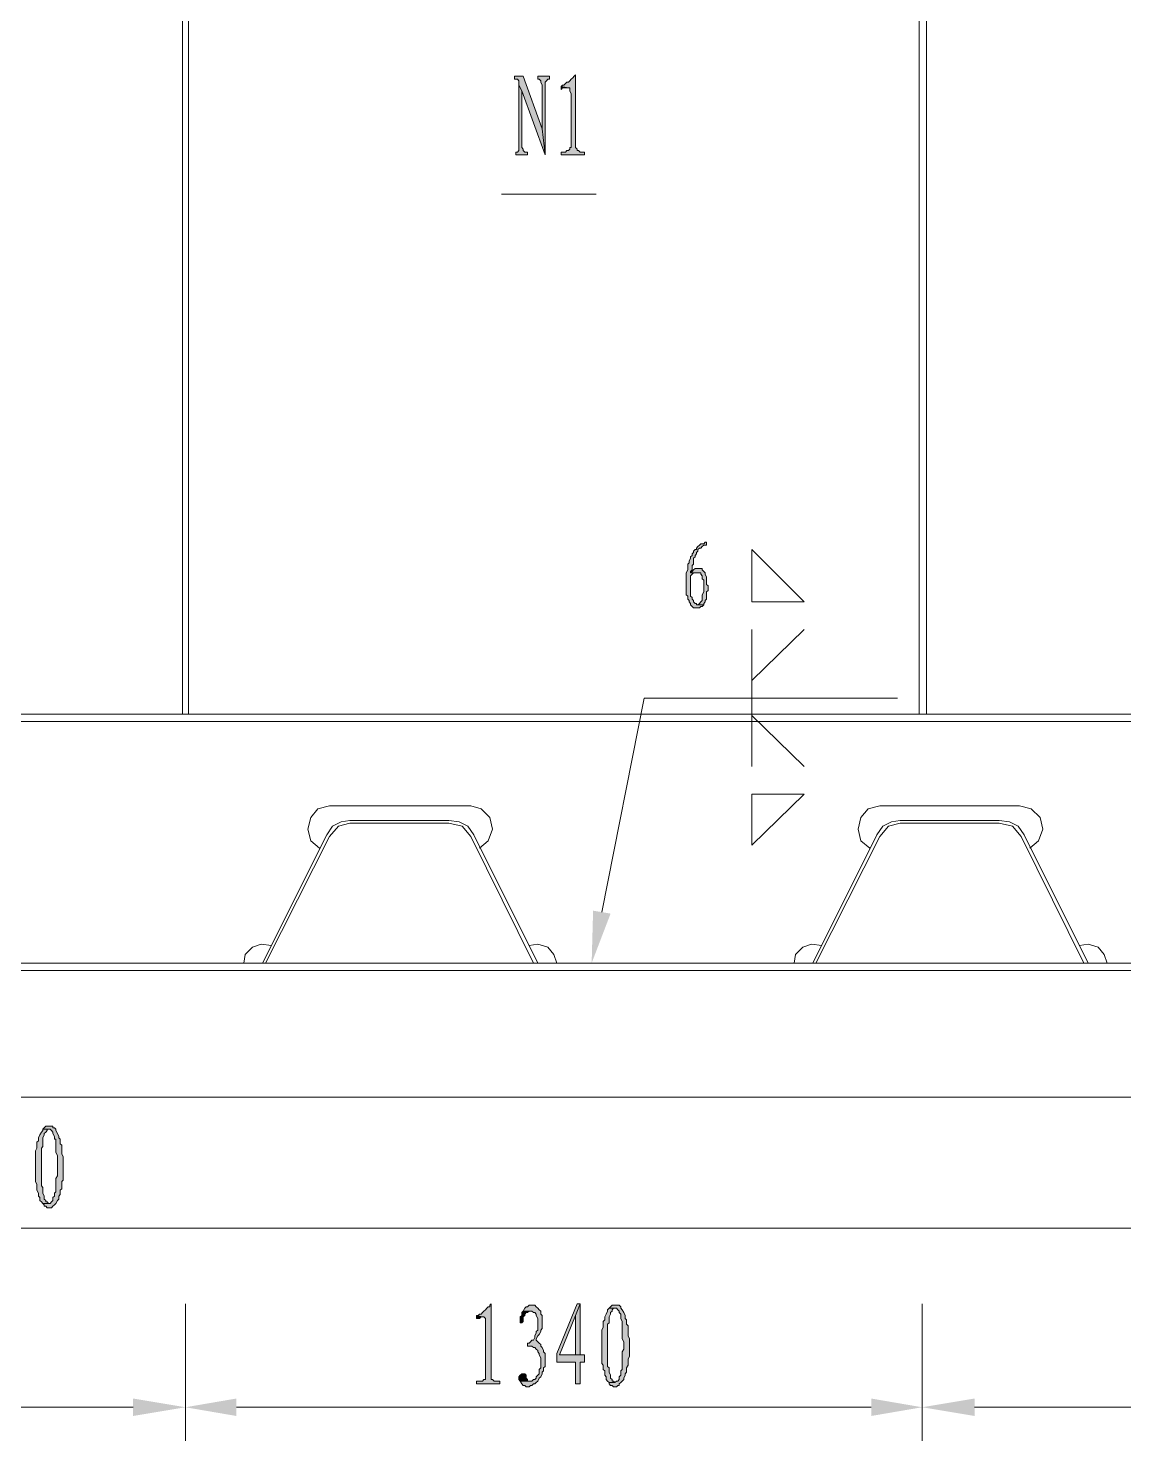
# Model space of a CAD drawing. Header units: millimetres. Extents: x 24 to 410, y 10 to 282.
# Drawn here: x 321.06 to 352.91, y 172.13 to 213.19 of the extents above; entities that cross this region are included whole.
import ezdxf

# ---------------------------------------------------------------- set-up
doc = ezdxf.new("R2010")
doc.units = ezdxf.units.MM

msp = doc.modelspace()

# ---------------------------------------------------------------- hatches: boundary and pattern name
h = msp.add_hatch(color=256)
h.dxf.hatch_style = 2
h.paths.add_polyline_path([(335.449333, 211.793667), (335.195333, 211.793667), (335.195333, 211.709), (335.28, 211.709), (335.322333, 211.666667), (335.322333, 211.539667), (335.407, 211.370333), (336.084333, 209.507667), (335.999667, 210.269667)])
h = msp.add_hatch(color=256)
h.dxf.hatch_style = 2
h.paths.add_polyline_path([(335.322333, 211.539667), (335.322333, 209.634667), (335.28, 209.592333), (335.237667, 209.592333), (335.237667, 209.507667), (335.576333, 209.507667), (335.576333, 209.592333), (335.491667, 209.592333), (335.449333, 209.634667), (335.449333, 209.677), (335.407, 209.719333), (335.407, 211.370333)])
h = msp.add_hatch(color=256)
h.dxf.hatch_style = 2
h.paths.add_polyline_path([(336.211333, 211.793667), (335.872667, 211.793667), (335.872667, 211.709), (335.915, 211.709), (335.957333, 211.666667), (335.957333, 211.624333), (335.999667, 211.539667), (335.999667, 210.269667), (336.084333, 209.507667), (336.084333, 211.624333), (336.126667, 211.666667), (336.169, 211.709), (336.211333, 211.709)])
h = msp.add_hatch(color=256)
h.dxf.hatch_style = 2
h.paths.add_polyline_path([(336.973333, 211.836), (336.931, 211.793667), (336.888667, 211.751333), (336.846333, 211.709), (336.804, 211.666667), (336.761667, 211.624333), (336.719333, 211.624333), (336.677, 211.582), (336.634667, 211.539667), (336.592333, 211.539667), (336.55, 211.497333), (336.761667, 211.455), (336.804, 211.455), (336.804, 211.412667), (336.804, 211.370333), (336.846333, 211.285667), (336.846333, 209.719333), (336.804, 209.719333), (336.804, 209.677), (336.761667, 209.634667), (336.719333, 209.634667), (336.677, 209.592333), (336.55, 209.592333), (336.55, 209.507667), (337.227333, 209.507667), (337.227333, 209.592333), (337.100333, 209.592333), (337.058, 209.634667), (337.015667, 209.634667), (337.015667, 209.677), (336.973333, 209.719333)])
h = msp.add_hatch(color=256)
h.dxf.hatch_style = 2
h.paths.add_polyline_path([(336.55, 211.497333), (336.55, 211.412667), (336.592333, 211.455), (336.761667, 211.455)])
h = msp.add_hatch(color=256)
h.dxf.hatch_style = 2
h.paths.add_polyline_path([(340.783333, 198.247), (340.741, 198.247), (340.698667, 198.204667), (340.614, 198.204667), (340.571667, 198.162333), (340.529333, 198.12), (340.487, 198.077667), (340.487, 198.035333), (340.444667, 198.035333), (340.402333, 197.993), (340.402333, 197.950667), (340.36, 197.908333), (340.36, 197.866), (340.317667, 197.823667), (340.317667, 197.781333), (340.275333, 197.696667), (340.275333, 197.654333), (340.233, 197.612), (340.233, 197.442667), (340.190667, 197.358), (340.190667, 197.315667), (340.190667, 196.723), (340.233, 196.680667), (340.233, 196.596), (340.275333, 196.553667), (340.275333, 196.511333), (340.317667, 196.469), (340.317667, 196.426667), (340.36, 196.384333), (340.402333, 196.342), (340.571667, 196.342), (340.614, 196.384333), (340.656333, 196.384333), (340.698667, 196.426667), (340.487, 196.426667), (340.487, 196.469), (340.444667, 196.469), (340.402333, 196.511333), (340.402333, 196.553667), (340.36, 196.596), (340.36, 196.638333), (340.317667, 196.680667), (340.317667, 197.273333), (340.36, 197.315667), (340.402333, 197.358), (340.529333, 197.358), (340.317667, 197.358), (340.317667, 197.400333), (340.36, 197.442667), (340.36, 197.569667), (340.402333, 197.612), (340.402333, 197.781333), (340.444667, 197.823667), (340.444667, 197.866), (340.487, 197.908333), (340.487, 197.950667), (340.529333, 197.993), (340.529333, 198.035333), (340.571667, 198.077667), (340.614, 198.077667), (340.656333, 198.12), (340.698667, 198.162333), (340.783333, 198.162333)])
h = msp.add_hatch(color=256)
h.dxf.hatch_style = 2
h.paths.add_polyline_path([(340.571667, 197.485), (340.444667, 197.485), (340.402333, 197.442667), (340.36, 197.400333), (340.317667, 197.358), (340.614, 197.358), (340.614, 197.315667), (340.656333, 197.273333), (340.656333, 197.188667), (340.698667, 197.146333), (340.698667, 196.807667), (340.656333, 196.723), (340.656333, 196.638333), (340.656333, 196.596), (340.656333, 196.553667), (340.614, 196.511333), (340.571667, 196.469), (340.529333, 196.426667), (340.487, 196.426667), (340.698667, 196.426667), (340.698667, 196.469), (340.741, 196.511333), (340.741, 196.553667), (340.783333, 196.596), (340.783333, 196.807667), (340.825667, 196.85), (340.825667, 196.977), (340.783333, 197.019333), (340.783333, 197.231), (340.741, 197.315667), (340.741, 197.358), (340.698667, 197.400333), (340.656333, 197.442667), (340.656333, 197.485), (340.614, 197.485)])
h = msp.add_hatch(color=256)
h.dxf.hatch_style = 2
h.paths.add_polyline_path([(337.989333, 187.452), (337.439, 186.012667), (337.481333, 187.536667)])
h = msp.add_hatch(color=256)
h.dxf.hatch_style = 2
h.paths.add_polyline_path([(321.479333, 181.186667), (321.479333, 181.144333), (321.437, 181.102), (321.394667, 181.017333), (321.352333, 180.932667), (321.352333, 180.848), (321.31, 180.805667), (321.31, 180.636333), (321.267667, 180.551667), (321.267667, 179.662667), (321.31, 179.578), (321.31, 179.535667), (321.31, 179.451), (321.31, 179.408667), (321.352333, 179.324), (321.352333, 179.239333), (321.394667, 179.197), (321.394667, 179.112333), (321.437, 179.07), (321.479333, 179.027667), (321.648667, 179.027667), (321.606333, 179.07), (321.564, 179.07), (321.564, 179.112333), (321.521667, 179.154667), (321.521667, 179.239333), (321.479333, 179.324), (321.479333, 179.493333), (321.437, 179.535667), (321.437, 180.636333), (321.479333, 180.678667), (321.479333, 180.932667), (321.521667, 181.017333), (321.521667, 181.059667), (321.564, 181.102), (321.606333, 181.144333), (321.606333, 181.186667), (321.648667, 181.186667)])
h = msp.add_hatch(color=256)
h.dxf.hatch_style = 2
h.paths.add_polyline_path([(321.648667, 181.271333), (321.564, 181.271333), (321.521667, 181.229), (321.479333, 181.186667), (321.691, 181.186667), (321.733333, 181.144333), (321.775667, 181.102), (321.775667, 181.059667), (321.818, 180.975), (321.818, 180.890333), (321.860333, 180.890333), (321.860333, 180.509333), (321.902667, 180.424667), (321.902667, 180.086), (321.902667, 179.832), (321.860333, 179.747333), (321.860333, 179.366333), (321.818, 179.324), (321.818, 179.239333), (321.775667, 179.197), (321.775667, 179.112333), (321.733333, 179.07), (321.691, 179.027667), (321.479333, 179.027667), (321.521667, 178.985333), (321.521667, 178.943), (321.564, 178.943), (321.606333, 178.900667), (321.733333, 178.900667), (321.775667, 178.943), (321.818, 178.985333), (321.860333, 179.027667), (321.902667, 179.112333), (321.945, 179.154667), (321.945, 179.239333), (321.987333, 179.281667), (321.987333, 179.408667), (322.029667, 179.451), (322.029667, 179.662667), (322.072, 179.705), (322.072, 180.382333), (322.029667, 180.467), (322.029667, 180.721), (321.987333, 180.763333), (321.987333, 180.890333), (321.945, 180.932667), (321.945, 180.975), (321.902667, 181.059667), (321.860333, 181.144333), (321.860333, 181.186667), (321.818, 181.229), (321.775667, 181.229), (321.775667, 181.271333)])
h = msp.add_hatch(color=256)
h.dxf.hatch_style = 2
h.paths.add_polyline_path([(334.518, 176.106667), (334.475667, 176.064333), (334.475667, 176.022), (334.433333, 176.022), (334.391, 175.979667), (334.348667, 175.937333), (334.306333, 175.895), (334.264, 175.852667), (334.221667, 175.810333), (334.179333, 175.810333), (334.137, 175.768), (334.094667, 175.768), (334.264, 175.725667), (334.306333, 175.725667), (334.348667, 175.683333), (334.348667, 173.905333), (334.306333, 173.905333), (334.264, 173.863), (334.094667, 173.863), (334.094667, 173.778333), (334.772, 173.778333), (334.772, 173.863), (334.602667, 173.863), (334.560333, 173.905333), (334.518, 173.905333), (334.518, 173.947667)])
h = msp.add_hatch(color=256)
h.dxf.hatch_style = 2
h.paths.add_polyline_path([(334.094667, 175.768), (334.094667, 175.683333), (334.137, 175.683333), (334.179333, 175.683333), (334.221667, 175.725667), (334.264, 175.725667)])
h = msp.add_hatch(color=256)
h.dxf.hatch_style = 2
h.paths.add_polyline_path([(335.703333, 176.064333), (335.618667, 176.064333), (335.576333, 176.022), (335.534, 176.022), (335.491667, 175.979667), (335.449333, 175.895), (335.703333, 175.895), (335.745667, 175.852667), (335.788, 175.852667), (335.830333, 175.810333), (335.830333, 175.768), (335.872667, 175.683333), (335.872667, 175.344667), (335.830333, 175.302333), (335.830333, 175.26), (335.788, 175.175333), (335.788, 175.133), (335.745667, 175.048333), (335.703333, 175.048333), (335.661, 175.006), (335.618667, 174.963667), (335.576333, 174.963667), (335.576333, 174.879), (335.703333, 174.879), (335.745667, 174.836667), (335.788, 174.836667), (335.830333, 174.794333), (335.872667, 174.752), (335.872667, 174.709667), (335.915, 174.667333), (335.915, 174.625), (335.957333, 174.540333), (335.957333, 174.244), (335.915, 174.201667), (335.915, 174.074667), (335.872667, 174.032333), (335.830333, 173.99), (335.830333, 173.947667), (335.788, 173.905333), (335.745667, 173.905333), (335.703333, 173.863), (335.364667, 173.863), (335.407, 173.778333), (335.449333, 173.736), (335.491667, 173.736), (335.534, 173.693667), (335.618667, 173.693667), (335.661, 173.736), (335.703333, 173.736), (335.745667, 173.778333), (335.788, 173.778333), (335.830333, 173.820667), (335.872667, 173.863), (335.915, 173.947667), (335.957333, 173.99), (335.999667, 174.074667), (335.999667, 174.117), (336.042, 174.159333), (336.042, 174.244), (336.084333, 174.286333), (336.084333, 174.667333), (336.042, 174.709667), (336.042, 174.752), (335.999667, 174.836667), (335.957333, 174.879), (335.957333, 174.921333), (335.915, 174.963667), (335.872667, 175.006), (335.830333, 175.048333), (335.830333, 175.090667), (335.872667, 175.175333), (335.915, 175.217667), (335.957333, 175.302333), (335.957333, 175.344667), (335.999667, 175.387), (335.999667, 175.768), (335.957333, 175.810333), (335.957333, 175.895), (335.915, 175.937333), (335.872667, 175.979667), (335.830333, 176.022), (335.788, 176.064333)])
h = msp.add_hatch(color=256)
h.dxf.hatch_style = 2
h.paths.add_polyline_path([(335.449333, 175.895), (335.407, 175.852667), (335.407, 175.768), (335.364667, 175.725667), (335.364667, 175.556333), (335.407, 175.556333), (335.449333, 175.598667), (335.449333, 175.725667), (335.491667, 175.768), (335.491667, 175.810333), (335.534, 175.852667), (335.576333, 175.852667), (335.618667, 175.895), (335.661, 175.895)])
h = msp.add_hatch(color=256)
h.dxf.hatch_style = 2
h.paths.add_polyline_path([(337.100333, 176.106667), (337.015667, 176.106667), (336.423, 174.667333), (336.423, 174.413333), (336.973333, 174.413333), (336.973333, 173.778333), (337.100333, 173.778333), (337.100333, 174.413333), (337.227333, 174.413333), (337.227333, 174.625), (337.100333, 174.625), (336.507667, 174.625), (336.973333, 175.768)])
h = msp.add_hatch(color=256)
h.dxf.hatch_style = 2
h.paths.add_polyline_path([(337.100333, 176.106667), (336.973333, 175.768), (336.973333, 174.625), (336.507667, 174.625), (337.100333, 174.625)])
h = msp.add_hatch(color=256)
h.dxf.hatch_style = 2
h.paths.add_polyline_path([(337.947, 175.979667), (337.904667, 175.937333), (337.904667, 175.895), (337.862333, 175.810333), (337.82, 175.725667), (337.82, 175.641), (337.777667, 175.598667), (337.777667, 175.429333), (337.735333, 175.344667), (337.735333, 174.371), (337.777667, 174.328667), (337.777667, 174.244), (337.777667, 174.201667), (337.82, 174.159333), (337.82, 174.032333), (337.862333, 173.99), (337.862333, 173.905333), (337.904667, 173.863), (337.947, 173.820667), (338.116333, 173.820667), (338.074, 173.863), (338.031667, 173.863), (338.031667, 173.905333), (337.989333, 173.947667), (337.989333, 174.032333), (337.947, 174.117), (337.947, 174.244), (337.904667, 174.286333), (337.904667, 175.514), (337.947, 175.556333), (337.947, 175.725667), (337.989333, 175.810333), (337.989333, 175.852667), (338.031667, 175.895), (338.031667, 175.937333), (338.074, 175.979667), (338.116333, 175.979667)])
h = msp.add_hatch(color=256)
h.dxf.hatch_style = 2
h.paths.add_polyline_path([(338.116333, 176.064333), (338.031667, 176.064333), (337.989333, 176.022), (337.947, 175.979667), (338.158667, 175.979667), (338.201, 175.937333), (338.243333, 175.895), (338.243333, 175.852667), (338.285667, 175.810333), (338.285667, 175.683333), (338.328, 175.598667), (338.328, 175.090667), (338.370333, 175.006), (338.370333, 174.879), (338.370333, 174.794333), (338.328, 174.709667), (338.328, 174.201667), (338.285667, 174.159333), (338.285667, 174.032333), (338.243333, 173.99), (338.243333, 173.905333), (338.201, 173.863), (338.158667, 173.863), (338.116333, 173.820667), (337.947, 173.820667), (337.947, 173.778333), (337.989333, 173.736), (338.031667, 173.736), (338.074, 173.693667), (338.158667, 173.693667), (338.201, 173.736), (338.243333, 173.736), (338.243333, 173.778333), (338.285667, 173.820667), (338.328, 173.863), (338.370333, 173.905333), (338.370333, 173.947667), (338.412667, 174.032333), (338.412667, 174.074667), (338.455, 174.117), (338.455, 174.244), (338.497333, 174.328667), (338.497333, 174.498), (338.539667, 174.582667), (338.539667, 175.090667), (338.497333, 175.175333), (338.497333, 175.471667), (338.455, 175.514), (338.455, 175.641), (338.412667, 175.683333), (338.412667, 175.768), (338.370333, 175.852667), (338.328, 175.937333), (338.285667, 175.979667), (338.285667, 176.022), (338.243333, 176.064333)])
h = msp.add_hatch(color=256)
h.dxf.hatch_style = 2
h.paths.add_polyline_path([(335.407, 174.074667), (335.364667, 174.032333), (335.322333, 173.99), (335.322333, 173.905333), (335.364667, 173.863), (335.576333, 173.863), (335.576333, 173.905333), (335.534, 173.947667), (335.534, 174.032333), (335.491667, 174.074667)])
h = msp.add_hatch(color=256)
h.dxf.hatch_style = 2
h.paths.add_polyline_path([(324.104, 173.355), (324.104, 172.847), (325.628, 173.101)])
h = msp.add_hatch(color=256)
h.dxf.hatch_style = 2
h.paths.add_polyline_path([(327.109667, 173.355), (327.109667, 172.847), (325.628, 173.101)])
h = msp.add_hatch(color=256)
h.dxf.hatch_style = 2
h.paths.add_polyline_path([(345.567, 173.355), (345.567, 172.847), (347.048667, 173.101)])
h = msp.add_hatch(color=256)
h.dxf.hatch_style = 2
h.paths.add_polyline_path([(348.572667, 173.355), (348.572667, 172.847), (347.048667, 173.101)])

# ---------------------------------------------------------------- linework, layer by layer
at = {"lineweight": 0}
for points in [[(346.964, 193.251667), (346.964, 240.538)], [(347.175667, 193.251667), (347.175667, 240.580333)], [(325.543333, 193.251667), (325.543333, 240.03)], [(325.712667, 193.251667), (325.712667, 240.03)], [(334.814333, 208.364667), (337.566, 208.364667)], [(342.095667, 195.707), (342.095667, 193.717333)], [(343.619667, 195.707), (342.095667, 194.225333)], [(337.735333, 187.494333), (338.963, 193.717333), (346.329, 193.717333)], [(342.095667, 191.727667), (342.095667, 193.717333)], [(395.859, 193.251667), (244.432667, 193.251667)], [(395.859, 193.04), (244.432667, 193.04)], [(325.543333, 193.251667), (325.712667, 193.251667)], [(343.619667, 191.727667), (342.095667, 193.209333)], [(329.819, 190.584667), (329.480333, 190.5), (329.268667, 190.246), (329.184, 189.907333), (329.268667, 189.568667), (329.522667, 189.357)], [(333.925333, 190.584667), (329.819, 190.584667)], [(334.179333, 189.357), (334.433333, 189.568667), (334.560333, 189.907333), (334.475667, 190.246), (334.221667, 190.5), (333.925333, 190.584667)], [(345.821, 190.584667), (345.482333, 190.5), (345.270667, 190.246), (345.186, 189.907333), (345.270667, 189.568667), (345.524667, 189.357)], [(349.885, 190.584667), (345.821, 190.584667)], [(350.181333, 189.357), (350.435333, 189.568667), (350.562333, 189.907333), (350.477667, 190.246), (350.223667, 190.5), (349.885, 190.584667)], [(333.290333, 190.161333), (330.411667, 190.161333), (330.157667, 190.119), (329.903667, 189.992), (329.734333, 189.738)], [(334.01, 189.738), (333.840667, 189.992), (333.586667, 190.119), (333.290333, 190.161333)], [(349.292333, 190.161333), (346.413667, 190.161333), (346.159667, 190.119), (345.905667, 189.992), (345.736333, 189.738)], [(350.012, 189.738), (349.842667, 189.992), (349.588667, 190.119), (349.292333, 190.161333)], [(329.734333, 189.738), (327.871667, 186.012667)], [(330.411667, 190.076667), (330.073, 189.992), (329.819, 189.695667)], [(333.290333, 190.076667), (330.411667, 190.076667)], [(333.925333, 189.695667), (333.671333, 189.992), (333.290333, 190.076667)], [(335.872667, 186.012667), (334.01, 189.738)], [(345.736333, 189.738), (343.873667, 186.012667)], [(346.413667, 190.076667), (346.075, 189.992), (345.821, 189.695667)], [(349.292333, 190.076667), (346.413667, 190.076667)], [(349.927333, 189.695667), (349.673333, 189.992), (349.292333, 190.076667)], [(351.874667, 186.012667), (350.012, 189.738)], [(329.819, 189.695667), (327.956333, 186.012667)], [(335.745667, 186.012667), (333.925333, 189.695667)], [(345.821, 189.695667), (343.958333, 186.012667)], [(351.747667, 186.012667), (349.927333, 189.695667)], [(328.125667, 186.520667), (327.829333, 186.563), (327.575333, 186.478333), (327.363667, 186.266667), (327.321333, 186.012667)], [(336.423, 186.012667), (336.338333, 186.266667), (336.169, 186.478333), (335.872667, 186.563), (335.618667, 186.520667)], [(344.127667, 186.520667), (343.831333, 186.563), (343.577333, 186.478333), (343.365667, 186.266667), (343.323333, 186.012667)], [(352.425, 186.012667), (352.340333, 186.266667), (352.171, 186.478333), (351.874667, 186.563), (351.620667, 186.520667)], [(145.415, 185.801), (395.859, 185.801)], [(145.457333, 186.012667), (395.859, 186.012667)], [(157.353, 182.118), (394.377333, 182.118)], [(394.377333, 178.308), (245.364, 178.308)], [(325.628, 176.106667), (325.628, 172.127333)], [(325.628, 176.106667), (325.628, 172.127333)], [(347.048667, 176.106667), (347.048667, 172.127333)], [(347.048667, 176.106667), (347.048667, 172.127333)], [(324.104, 173.101), (309.541333, 173.101)], [(345.567, 173.101), (327.109667, 173.101)], [(383.963333, 173.101), (348.572667, 173.101)]]:
    msp.add_lwpolyline(points, dxfattribs=at)
for points in [[(335.449333, 211.793667), (335.195333, 211.793667), (335.195333, 211.709), (335.28, 211.709), (335.322333, 211.666667), (335.322333, 211.539667), (335.407, 211.370333), (336.084333, 209.507667), (335.999667, 210.269667)], [(335.322333, 211.539667), (335.322333, 209.634667), (335.28, 209.592333), (335.237667, 209.592333), (335.237667, 209.507667), (335.576333, 209.507667), (335.576333, 209.592333), (335.491667, 209.592333), (335.449333, 209.634667), (335.449333, 209.677), (335.407, 209.719333), (335.407, 211.370333)], [(336.211333, 211.793667), (335.872667, 211.793667), (335.872667, 211.709), (335.915, 211.709), (335.957333, 211.666667), (335.957333, 211.624333), (335.999667, 211.539667), (335.999667, 210.269667), (336.084333, 209.507667), (336.084333, 211.624333), (336.126667, 211.666667), (336.169, 211.709), (336.211333, 211.709)], [(336.973333, 211.836), (336.931, 211.793667), (336.888667, 211.751333), (336.846333, 211.709), (336.804, 211.666667), (336.761667, 211.624333), (336.719333, 211.624333), (336.677, 211.582), (336.634667, 211.539667), (336.592333, 211.539667), (336.55, 211.497333), (336.761667, 211.455), (336.804, 211.455), (336.804, 211.412667), (336.804, 211.370333), (336.846333, 211.285667), (336.846333, 209.719333), (336.804, 209.719333), (336.804, 209.677), (336.761667, 209.634667), (336.719333, 209.634667), (336.677, 209.592333), (336.55, 209.592333), (336.55, 209.507667), (337.227333, 209.507667), (337.227333, 209.592333), (337.100333, 209.592333), (337.058, 209.634667), (337.015667, 209.634667), (337.015667, 209.677), (336.973333, 209.719333)], [(336.55, 211.497333), (336.55, 211.412667), (336.592333, 211.455), (336.761667, 211.455)], [(340.783333, 198.247), (340.741, 198.247), (340.698667, 198.204667), (340.614, 198.204667), (340.571667, 198.162333), (340.529333, 198.12), (340.487, 198.077667), (340.487, 198.035333), (340.444667, 198.035333), (340.402333, 197.993), (340.402333, 197.950667), (340.36, 197.908333), (340.36, 197.866), (340.317667, 197.823667), (340.317667, 197.781333), (340.275333, 197.696667), (340.275333, 197.654333), (340.233, 197.612), (340.233, 197.442667), (340.190667, 197.358), (340.190667, 197.315667), (340.190667, 196.723), (340.233, 196.680667), (340.233, 196.596), (340.275333, 196.553667), (340.275333, 196.511333), (340.317667, 196.469), (340.317667, 196.426667), (340.36, 196.384333), (340.402333, 196.342), (340.571667, 196.342), (340.614, 196.384333), (340.656333, 196.384333), (340.698667, 196.426667), (340.487, 196.426667), (340.487, 196.469), (340.444667, 196.469), (340.402333, 196.511333), (340.402333, 196.553667), (340.36, 196.596), (340.36, 196.638333), (340.317667, 196.680667), (340.317667, 197.273333), (340.36, 197.315667), (340.402333, 197.358), (340.529333, 197.358), (340.317667, 197.358), (340.317667, 197.400333), (340.36, 197.442667), (340.36, 197.569667), (340.402333, 197.612), (340.402333, 197.781333), (340.444667, 197.823667), (340.444667, 197.866), (340.487, 197.908333), (340.487, 197.950667), (340.529333, 197.993), (340.529333, 198.035333), (340.571667, 198.077667), (340.614, 198.077667), (340.656333, 198.12), (340.698667, 198.162333), (340.783333, 198.162333)], [(342.095667, 196.511333), (342.095667, 198.035333), (343.619667, 196.511333)], [(340.571667, 197.485), (340.444667, 197.485), (340.402333, 197.442667), (340.36, 197.400333), (340.317667, 197.358), (340.614, 197.358), (340.614, 197.315667), (340.656333, 197.273333), (340.656333, 197.188667), (340.698667, 197.146333), (340.698667, 196.807667), (340.656333, 196.723), (340.656333, 196.638333), (340.656333, 196.596), (340.656333, 196.553667), (340.614, 196.511333), (340.571667, 196.469), (340.529333, 196.426667), (340.487, 196.426667), (340.698667, 196.426667), (340.698667, 196.469), (340.741, 196.511333), (340.741, 196.553667), (340.783333, 196.596), (340.783333, 196.807667), (340.825667, 196.85), (340.825667, 196.977), (340.783333, 197.019333), (340.783333, 197.231), (340.741, 197.315667), (340.741, 197.358), (340.698667, 197.400333), (340.656333, 197.442667), (340.656333, 197.485), (340.614, 197.485)], [(342.095667, 190.923333), (342.095667, 189.441667), (343.619667, 190.923333)], [(321.479333, 181.186667), (321.479333, 181.144333), (321.437, 181.102), (321.394667, 181.017333), (321.352333, 180.932667), (321.352333, 180.848), (321.31, 180.805667), (321.31, 180.636333), (321.267667, 180.551667), (321.267667, 179.662667), (321.31, 179.578), (321.31, 179.535667), (321.31, 179.451), (321.31, 179.408667), (321.352333, 179.324), (321.352333, 179.239333), (321.394667, 179.197), (321.394667, 179.112333), (321.437, 179.07), (321.479333, 179.027667), (321.648667, 179.027667), (321.606333, 179.07), (321.564, 179.07), (321.564, 179.112333), (321.521667, 179.154667), (321.521667, 179.239333), (321.479333, 179.324), (321.479333, 179.493333), (321.437, 179.535667), (321.437, 180.636333), (321.479333, 180.678667), (321.479333, 180.932667), (321.521667, 181.017333), (321.521667, 181.059667), (321.564, 181.102), (321.606333, 181.144333), (321.606333, 181.186667), (321.648667, 181.186667)], [(321.648667, 181.271333), (321.564, 181.271333), (321.521667, 181.229), (321.479333, 181.186667), (321.691, 181.186667), (321.733333, 181.144333), (321.775667, 181.102), (321.775667, 181.059667), (321.818, 180.975), (321.818, 180.890333), (321.860333, 180.890333), (321.860333, 180.509333), (321.902667, 180.424667), (321.902667, 180.086), (321.902667, 179.832), (321.860333, 179.747333), (321.860333, 179.366333), (321.818, 179.324), (321.818, 179.239333), (321.775667, 179.197), (321.775667, 179.112333), (321.733333, 179.07), (321.691, 179.027667), (321.479333, 179.027667), (321.521667, 178.985333), (321.521667, 178.943), (321.564, 178.943), (321.606333, 178.900667), (321.733333, 178.900667), (321.775667, 178.943), (321.818, 178.985333), (321.860333, 179.027667), (321.902667, 179.112333), (321.945, 179.154667), (321.945, 179.239333), (321.987333, 179.281667), (321.987333, 179.408667), (322.029667, 179.451), (322.029667, 179.662667), (322.072, 179.705), (322.072, 180.382333), (322.029667, 180.467), (322.029667, 180.721), (321.987333, 180.763333), (321.987333, 180.890333), (321.945, 180.932667), (321.945, 180.975), (321.902667, 181.059667), (321.860333, 181.144333), (321.860333, 181.186667), (321.818, 181.229), (321.775667, 181.229), (321.775667, 181.271333)], [(334.518, 176.106667), (334.475667, 176.064333), (334.475667, 176.022), (334.433333, 176.022), (334.391, 175.979667), (334.348667, 175.937333), (334.306333, 175.895), (334.264, 175.852667), (334.221667, 175.810333), (334.179333, 175.810333), (334.137, 175.768), (334.094667, 175.768), (334.264, 175.725667), (334.306333, 175.725667), (334.348667, 175.683333), (334.348667, 173.905333), (334.306333, 173.905333), (334.264, 173.863), (334.094667, 173.863), (334.094667, 173.778333), (334.772, 173.778333), (334.772, 173.863), (334.602667, 173.863), (334.560333, 173.905333), (334.518, 173.905333), (334.518, 173.947667)], [(334.094667, 175.768), (334.094667, 175.683333), (334.137, 175.683333), (334.179333, 175.683333), (334.221667, 175.725667), (334.264, 175.725667)], [(335.703333, 176.064333), (335.618667, 176.064333), (335.576333, 176.022), (335.534, 176.022), (335.491667, 175.979667), (335.449333, 175.895), (335.703333, 175.895), (335.745667, 175.852667), (335.788, 175.852667), (335.830333, 175.810333), (335.830333, 175.768), (335.872667, 175.683333), (335.872667, 175.344667), (335.830333, 175.302333), (335.830333, 175.26), (335.788, 175.175333), (335.788, 175.133), (335.745667, 175.048333), (335.703333, 175.048333), (335.661, 175.006), (335.618667, 174.963667), (335.576333, 174.963667), (335.576333, 174.879), (335.703333, 174.879), (335.745667, 174.836667), (335.788, 174.836667), (335.830333, 174.794333), (335.872667, 174.752), (335.872667, 174.709667), (335.915, 174.667333), (335.915, 174.625), (335.957333, 174.540333), (335.957333, 174.244), (335.915, 174.201667), (335.915, 174.074667), (335.872667, 174.032333), (335.830333, 173.99), (335.830333, 173.947667), (335.788, 173.905333), (335.745667, 173.905333), (335.703333, 173.863), (335.364667, 173.863), (335.407, 173.778333), (335.449333, 173.736), (335.491667, 173.736), (335.534, 173.693667), (335.618667, 173.693667), (335.661, 173.736), (335.703333, 173.736), (335.745667, 173.778333), (335.788, 173.778333), (335.830333, 173.820667), (335.872667, 173.863), (335.915, 173.947667), (335.957333, 173.99), (335.999667, 174.074667), (335.999667, 174.117), (336.042, 174.159333), (336.042, 174.244), (336.084333, 174.286333), (336.084333, 174.667333), (336.042, 174.709667), (336.042, 174.752), (335.999667, 174.836667), (335.957333, 174.879), (335.957333, 174.921333), (335.915, 174.963667), (335.872667, 175.006), (335.830333, 175.048333), (335.830333, 175.090667), (335.872667, 175.175333), (335.915, 175.217667), (335.957333, 175.302333), (335.957333, 175.344667), (335.999667, 175.387), (335.999667, 175.768), (335.957333, 175.810333), (335.957333, 175.895), (335.915, 175.937333), (335.872667, 175.979667), (335.830333, 176.022), (335.788, 176.064333)], [(335.449333, 175.895), (335.407, 175.852667), (335.407, 175.768), (335.364667, 175.725667), (335.364667, 175.556333), (335.407, 175.556333), (335.449333, 175.598667), (335.449333, 175.725667), (335.491667, 175.768), (335.491667, 175.810333), (335.534, 175.852667), (335.576333, 175.852667), (335.618667, 175.895), (335.661, 175.895)], [(337.100333, 176.106667), (337.015667, 176.106667), (336.423, 174.667333), (336.423, 174.413333), (336.973333, 174.413333), (336.973333, 173.778333), (337.100333, 173.778333), (337.100333, 174.413333), (337.227333, 174.413333), (337.227333, 174.625), (337.100333, 174.625), (336.507667, 174.625), (336.973333, 175.768)], [(337.100333, 176.106667), (336.973333, 175.768), (336.973333, 174.625), (336.507667, 174.625), (337.100333, 174.625)], [(337.947, 175.979667), (337.904667, 175.937333), (337.904667, 175.895), (337.862333, 175.810333), (337.82, 175.725667), (337.82, 175.641), (337.777667, 175.598667), (337.777667, 175.429333), (337.735333, 175.344667), (337.735333, 174.371), (337.777667, 174.328667), (337.777667, 174.244), (337.777667, 174.201667), (337.82, 174.159333), (337.82, 174.032333), (337.862333, 173.99), (337.862333, 173.905333), (337.904667, 173.863), (337.947, 173.820667), (338.116333, 173.820667), (338.074, 173.863), (338.031667, 173.863), (338.031667, 173.905333), (337.989333, 173.947667), (337.989333, 174.032333), (337.947, 174.117), (337.947, 174.244), (337.904667, 174.286333), (337.904667, 175.514), (337.947, 175.556333), (337.947, 175.725667), (337.989333, 175.810333), (337.989333, 175.852667), (338.031667, 175.895), (338.031667, 175.937333), (338.074, 175.979667), (338.116333, 175.979667)], [(338.116333, 176.064333), (338.031667, 176.064333), (337.989333, 176.022), (337.947, 175.979667), (338.158667, 175.979667), (338.201, 175.937333), (338.243333, 175.895), (338.243333, 175.852667), (338.285667, 175.810333), (338.285667, 175.683333), (338.328, 175.598667), (338.328, 175.090667), (338.370333, 175.006), (338.370333, 174.879), (338.370333, 174.794333), (338.328, 174.709667), (338.328, 174.201667), (338.285667, 174.159333), (338.285667, 174.032333), (338.243333, 173.99), (338.243333, 173.905333), (338.201, 173.863), (338.158667, 173.863), (338.116333, 173.820667), (337.947, 173.820667), (337.947, 173.778333), (337.989333, 173.736), (338.031667, 173.736), (338.074, 173.693667), (338.158667, 173.693667), (338.201, 173.736), (338.243333, 173.736), (338.243333, 173.778333), (338.285667, 173.820667), (338.328, 173.863), (338.370333, 173.905333), (338.370333, 173.947667), (338.412667, 174.032333), (338.412667, 174.074667), (338.455, 174.117), (338.455, 174.244), (338.497333, 174.328667), (338.497333, 174.498), (338.539667, 174.582667), (338.539667, 175.090667), (338.497333, 175.175333), (338.497333, 175.471667), (338.455, 175.514), (338.455, 175.641), (338.412667, 175.683333), (338.412667, 175.768), (338.370333, 175.852667), (338.328, 175.937333), (338.285667, 175.979667), (338.285667, 176.022), (338.243333, 176.064333)], [(335.407, 174.074667), (335.364667, 174.032333), (335.322333, 173.99), (335.322333, 173.905333), (335.364667, 173.863), (335.576333, 173.863), (335.576333, 173.905333), (335.534, 173.947667), (335.534, 174.032333), (335.491667, 174.074667)]]:
    msp.add_lwpolyline(points, close=True, dxfattribs=at)

doc.saveas('drawing.dxf')
